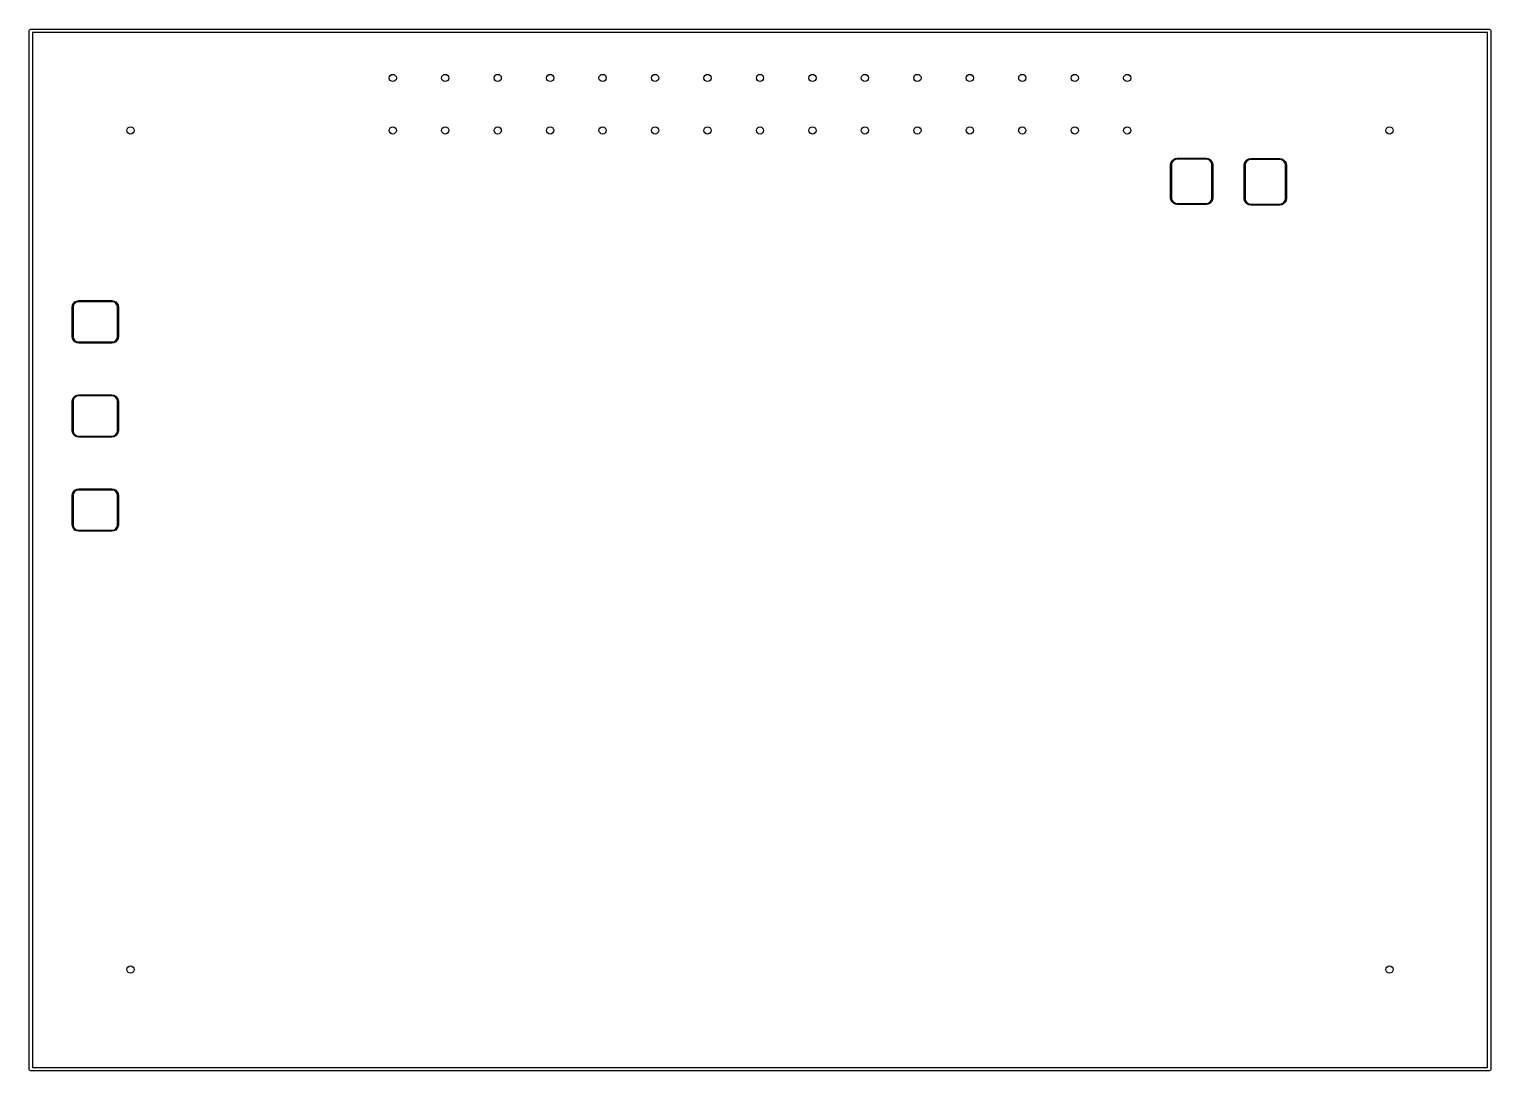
# Model space of a CAD drawing. Extents: x 0.21 to 2.99, y 0.21 to 2.19.
import ezdxf

# ---------------------------------------------------------------- set-up
doc = ezdxf.new("R2010")
doc.units = 0
doc.header["$MEASUREMENT"] = 0
doc.layers.add('BLACK', color=7, linetype='CONTINUOUS')

msp = doc.modelspace()

# ---------------------------------------------------------------- linework, layer by layer
at = {"layer": 'BLACK', "linetype": 'CONTINUOUS'}
for p, q in [((0.207, 2.19), (0.2071, 2.1906)), ((0.207, 0.21), (0.207, 2.19)), ((0.2071, 2.1906), (0.2075, 2.1916)), ((0.2075, 2.1916), (0.2084, 2.1925)), ((0.2084, 2.1925), (0.2094, 2.1929)), ((0.2094, 2.1929), (0.21, 2.193)), ((0.21, 2.193), (2.99, 2.193)), ((0.213, 2.187), (0.213, 0.213)), ((2.987, 2.187), (0.213, 2.187)), ((2.987, 0.213), (2.987, 2.187)), ((2.99, 2.193), (2.9906, 2.1929)), ((2.9906, 2.1929), (2.9916, 2.1925)), ((2.9916, 2.1925), (2.9925, 2.1916)), ((2.9925, 2.1916), (2.9929, 2.1906)), ((2.9929, 2.1906), (2.993, 2.19)), ((2.993, 2.19), (2.993, 0.21)), ((2.3826, 1.9344), (2.3833, 1.9384)), ((2.3826, 1.8714), (2.3826, 1.9344)), ((2.3833, 1.9384), (2.3851, 1.9419)), ((2.3857, 1.9394), (2.3846, 1.9361)), ((2.3846, 1.9361), (2.3846, 1.9344)), ((2.3846, 1.9344), (2.3846, 1.8714)), ((2.3851, 1.9419), (2.3879, 1.9448)), ((2.3877, 1.9422), (2.3857, 1.9394)), ((2.3905, 1.9442), (2.3877, 1.9422)), ((2.3879, 1.9448), (2.3915, 1.9466)), ((2.3937, 1.9452), (2.3905, 1.9442)), ((2.3915, 1.9466), (2.3954, 1.9472)), ((2.3954, 1.9452), (2.3937, 1.9452)), ((2.3954, 1.9472), (2.4506, 1.9472)), ((2.4506, 1.9452), (2.3954, 1.9452)), ((2.4506, 1.9472), (2.4545, 1.9466)), ((2.4523, 1.9452), (2.4506, 1.9452)), ((2.4555, 1.9442), (2.4523, 1.9452)), ((2.4545, 1.9466), (2.4581, 1.9448)), ((2.4583, 1.9422), (2.4555, 1.9442)), ((2.4581, 1.9448), (2.4609, 1.9419)), ((2.4603, 1.9394), (2.4583, 1.9422)), ((2.4614, 1.9361), (2.4603, 1.9394)), ((2.4609, 1.9419), (2.4627, 1.9384)), ((2.4614, 1.9344), (2.4614, 1.9361)), ((2.4614, 1.8714), (2.4614, 1.9344)), ((2.4627, 1.9384), (2.4634, 1.9344)), ((2.4634, 1.9344), (2.4634, 1.8714)), ((2.5226, 1.9335), (2.5233, 1.9375)), ((2.5226, 1.8705), (2.5226, 1.9335)), ((2.5233, 1.9375), (2.5251, 1.941)), ((2.5257, 1.9385), (2.5246, 1.9352)), ((2.5246, 1.9352), (2.5246, 1.9335)), ((2.5246, 1.9335), (2.5246, 1.8705)), ((2.5251, 1.941), (2.5279, 1.9438)), ((2.5277, 1.9412), (2.5257, 1.9385)), ((2.5305, 1.9433), (2.5277, 1.9412)), ((2.5279, 1.9438), (2.5315, 1.9457)), ((2.5337, 1.9443), (2.5305, 1.9433)), ((2.5315, 1.9457), (2.5354, 1.9463)), ((2.5354, 1.9443), (2.5337, 1.9443)), ((2.5354, 1.9463), (2.5906, 1.9463)), ((2.5906, 1.9443), (2.5354, 1.9443)), ((2.5906, 1.9463), (2.5945, 1.9457)), ((2.5923, 1.9443), (2.5906, 1.9443)), ((2.5955, 1.9433), (2.5923, 1.9443)), ((2.5945, 1.9457), (2.5981, 1.9438)), ((2.5983, 1.9412), (2.5955, 1.9433)), ((2.5981, 1.9438), (2.6009, 1.941)), ((2.6003, 1.9385), (2.5983, 1.9412)), ((2.6014, 1.9352), (2.6003, 1.9385)), ((2.6009, 1.941), (2.6027, 1.9375)), ((2.6014, 1.9335), (2.6014, 1.9352)), ((2.6014, 1.8705), (2.6014, 1.9335)), ((2.6027, 1.9375), (2.6034, 1.9335)), ((2.6034, 1.9335), (2.6034, 1.8705)), ((2.3833, 1.8675), (2.3826, 1.8714)), ((2.3851, 1.8639), (2.3833, 1.8675)), ((2.3846, 1.8714), (2.3846, 1.8697)), ((2.3846, 1.8697), (2.3857, 1.8665)), ((2.4603, 1.8665), (2.4614, 1.8697)), ((2.4627, 1.8675), (2.4609, 1.8639)), ((2.4614, 1.8697), (2.4614, 1.8714)), ((2.4634, 1.8714), (2.4627, 1.8675)), ((2.5233, 1.8665), (2.5226, 1.8705)), ((2.5246, 1.8705), (2.5246, 1.8688)), ((2.5246, 1.8688), (2.5257, 1.8655)), ((2.6003, 1.8655), (2.6014, 1.8688)), ((2.6014, 1.8688), (2.6014, 1.8705)), ((2.6034, 1.8705), (2.6027, 1.8665)), ((2.3879, 1.8611), (2.3851, 1.8639)), ((2.3857, 1.8665), (2.3877, 1.8637)), ((2.3877, 1.8637), (2.3905, 1.8617)), ((2.3915, 1.8593), (2.3879, 1.8611)), ((2.3905, 1.8617), (2.3937, 1.8606)), ((2.3954, 1.8586), (2.3915, 1.8593)), ((2.3937, 1.8606), (2.3954, 1.8606)), ((2.3954, 1.8606), (2.4506, 1.8606)), ((2.4506, 1.8586), (2.3954, 1.8586)), ((2.4506, 1.8606), (2.4523, 1.8606)), ((2.4545, 1.8593), (2.4506, 1.8586)), ((2.4523, 1.8606), (2.4555, 1.8617)), ((2.4581, 1.8611), (2.4545, 1.8593)), ((2.4555, 1.8617), (2.4583, 1.8637)), ((2.4609, 1.8639), (2.4581, 1.8611)), ((2.4583, 1.8637), (2.4603, 1.8665)), ((2.5251, 1.863), (2.5233, 1.8665)), ((2.5279, 1.8602), (2.5251, 1.863)), ((2.5257, 1.8655), (2.5277, 1.8628)), ((2.5277, 1.8628), (2.5305, 1.8607)), ((2.5315, 1.8583), (2.5279, 1.8602)), ((2.5305, 1.8607), (2.5337, 1.8597)), ((2.5354, 1.8577), (2.5315, 1.8583)), ((2.5337, 1.8597), (2.5354, 1.8597)), ((2.5354, 1.8597), (2.5906, 1.8597)), ((2.5906, 1.8577), (2.5354, 1.8577)), ((2.5906, 1.8597), (2.5923, 1.8597)), ((2.5945, 1.8583), (2.5906, 1.8577)), ((2.5923, 1.8597), (2.5955, 1.8607)), ((2.5981, 1.8602), (2.5945, 1.8583)), ((2.5955, 1.8607), (2.5983, 1.8628)), ((2.6009, 1.863), (2.5981, 1.8602)), ((2.5983, 1.8628), (2.6003, 1.8655)), ((2.6027, 1.8665), (2.6009, 1.863)), ((0.2912, 1.6701), (0.294, 1.6729)), ((0.2965, 1.6723), (0.2938, 1.6703)), ((0.294, 1.6729), (0.2975, 1.6747)), ((0.2998, 1.6734), (0.2965, 1.6723)), ((0.2975, 1.6747), (0.3015, 1.6754)), ((0.3015, 1.6734), (0.2998, 1.6734)), ((0.3015, 1.6754), (0.3645, 1.6754)), ((0.3645, 1.6734), (0.3015, 1.6734)), ((0.3645, 1.6754), (0.3685, 1.6747)), ((0.3662, 1.6734), (0.3645, 1.6734)), ((0.3695, 1.6723), (0.3662, 1.6734)), ((0.3685, 1.6747), (0.372, 1.6729)), ((0.3722, 1.6703), (0.3695, 1.6723)), ((0.372, 1.6729), (0.3748, 1.6701)), ((0.2887, 1.6626), (0.2893, 1.6665)), ((0.2887, 1.6074), (0.2887, 1.6626)), ((0.2893, 1.6665), (0.2912, 1.6701)), ((0.2917, 1.6675), (0.2907, 1.6643)), ((0.2907, 1.6643), (0.2907, 1.6626)), ((0.2907, 1.6626), (0.2907, 1.6074)), ((0.2938, 1.6703), (0.2917, 1.6675)), ((0.3743, 1.6675), (0.3722, 1.6703)), ((0.3753, 1.6643), (0.3743, 1.6675)), ((0.3748, 1.6701), (0.3767, 1.6665)), ((0.3753, 1.6626), (0.3753, 1.6643)), ((0.3753, 1.6074), (0.3753, 1.6626)), ((0.3767, 1.6665), (0.3773, 1.6626)), ((0.3773, 1.6626), (0.3773, 1.6074)), ((0.2893, 1.6035), (0.2887, 1.6074)), ((0.2912, 1.5999), (0.2893, 1.6035)), ((0.2907, 1.6074), (0.2907, 1.6057)), ((0.2907, 1.6057), (0.2917, 1.6025)), ((0.294, 1.5971), (0.2912, 1.5999)), ((0.2917, 1.6025), (0.2938, 1.5997)), ((0.2938, 1.5997), (0.2965, 1.5977)), ((0.2975, 1.5953), (0.294, 1.5971)), ((0.2965, 1.5977), (0.2998, 1.5966)), ((0.3015, 1.5946), (0.2975, 1.5953)), ((0.2998, 1.5966), (0.3015, 1.5966)), ((0.3015, 1.5966), (0.3645, 1.5966)), ((0.3645, 1.5946), (0.3015, 1.5946)), ((0.3645, 1.5966), (0.3662, 1.5966)), ((0.3685, 1.5953), (0.3645, 1.5946)), ((0.3662, 1.5966), (0.3695, 1.5977)), ((0.372, 1.5971), (0.3685, 1.5953)), ((0.3695, 1.5977), (0.3722, 1.5997)), ((0.3748, 1.5999), (0.372, 1.5971)), ((0.3722, 1.5997), (0.3743, 1.6025)), ((0.3743, 1.6025), (0.3753, 1.6057)), ((0.3767, 1.6035), (0.3748, 1.5999)), ((0.3753, 1.6057), (0.3753, 1.6074)), ((0.3773, 1.6074), (0.3767, 1.6035)), ((0.2887, 1.4831), (0.2893, 1.487)), ((0.2887, 1.4279), (0.2887, 1.4831)), ((0.2893, 1.487), (0.2912, 1.4906)), ((0.2917, 1.488), (0.2907, 1.4848)), ((0.2907, 1.4848), (0.2907, 1.4831)), ((0.2907, 1.4831), (0.2907, 1.4279)), ((0.2912, 1.4906), (0.294, 1.4934)), ((0.2938, 1.4908), (0.2917, 1.488)), ((0.2965, 1.4928), (0.2938, 1.4908)), ((0.294, 1.4934), (0.2975, 1.4952)), ((0.2998, 1.4939), (0.2965, 1.4928)), ((0.2975, 1.4952), (0.3015, 1.4959)), ((0.3015, 1.4939), (0.2998, 1.4939)), ((0.3015, 1.4959), (0.3645, 1.4959)), ((0.3645, 1.4939), (0.3015, 1.4939)), ((0.3645, 1.4959), (0.3685, 1.4952)), ((0.3662, 1.4939), (0.3645, 1.4939)), ((0.3695, 1.4928), (0.3662, 1.4939)), ((0.3685, 1.4952), (0.372, 1.4934)), ((0.3722, 1.4908), (0.3695, 1.4928)), ((0.372, 1.4934), (0.3748, 1.4906)), ((0.3743, 1.488), (0.3722, 1.4908)), ((0.3753, 1.4848), (0.3743, 1.488)), ((0.3748, 1.4906), (0.3767, 1.487)), ((0.3753, 1.4831), (0.3753, 1.4848)), ((0.3753, 1.4279), (0.3753, 1.4831)), ((0.3767, 1.487), (0.3773, 1.4831)), ((0.3773, 1.4831), (0.3773, 1.4279)), ((0.2893, 1.424), (0.2887, 1.4279)), ((0.2912, 1.4204), (0.2893, 1.424)), ((0.2907, 1.4279), (0.2907, 1.4262)), ((0.2907, 1.4262), (0.2917, 1.423)), ((0.2917, 1.423), (0.2938, 1.4202)), ((0.3722, 1.4202), (0.3743, 1.423)), ((0.3743, 1.423), (0.3753, 1.4262)), ((0.3767, 1.424), (0.3748, 1.4204)), ((0.3753, 1.4262), (0.3753, 1.4279)), ((0.3773, 1.4279), (0.3767, 1.424)), ((0.294, 1.4176), (0.2912, 1.4204)), ((0.2938, 1.4202), (0.2965, 1.4182)), ((0.2975, 1.4158), (0.294, 1.4176)), ((0.2965, 1.4182), (0.2998, 1.4171)), ((0.3015, 1.4151), (0.2975, 1.4158)), ((0.2998, 1.4171), (0.3015, 1.4171)), ((0.3015, 1.4171), (0.3645, 1.4171)), ((0.3645, 1.4151), (0.3015, 1.4151)), ((0.3645, 1.4171), (0.3662, 1.4171)), ((0.3685, 1.4158), (0.3645, 1.4151)), ((0.3662, 1.4171), (0.3695, 1.4182)), ((0.372, 1.4176), (0.3685, 1.4158)), ((0.3695, 1.4182), (0.3722, 1.4202)), ((0.3748, 1.4204), (0.372, 1.4176)), ((0.2893, 1.3075), (0.2912, 1.3111)), ((0.2912, 1.3111), (0.294, 1.3139)), ((0.2938, 1.3113), (0.2917, 1.3085)), ((0.2965, 1.3133), (0.2938, 1.3113)), ((0.294, 1.3139), (0.2975, 1.3157)), ((0.2998, 1.3144), (0.2965, 1.3133)), ((0.2975, 1.3157), (0.3015, 1.3164)), ((0.3015, 1.3144), (0.2998, 1.3144)), ((0.3015, 1.3164), (0.3645, 1.3164)), ((0.3645, 1.3144), (0.3015, 1.3144)), ((0.3645, 1.3164), (0.3685, 1.3157)), ((0.3662, 1.3144), (0.3645, 1.3144)), ((0.3695, 1.3133), (0.3662, 1.3144)), ((0.3685, 1.3157), (0.372, 1.3139)), ((0.3722, 1.3113), (0.3695, 1.3133)), ((0.372, 1.3139), (0.3748, 1.3111)), ((0.3743, 1.3085), (0.3722, 1.3113)), ((0.3748, 1.3111), (0.3767, 1.3075)), ((0.2887, 1.3036), (0.2893, 1.3075)), ((0.2887, 1.2484), (0.2887, 1.3036)), ((0.2917, 1.3085), (0.2907, 1.3053)), ((0.2907, 1.3053), (0.2907, 1.3036)), ((0.2907, 1.3036), (0.2907, 1.2484)), ((0.3753, 1.3053), (0.3743, 1.3085)), ((0.3753, 1.3036), (0.3753, 1.3053)), ((0.3753, 1.2484), (0.3753, 1.3036)), ((0.3767, 1.3075), (0.3773, 1.3036)), ((0.3773, 1.3036), (0.3773, 1.2484)), ((0.2893, 1.2445), (0.2887, 1.2484)), ((0.2912, 1.2409), (0.2893, 1.2445)), ((0.2907, 1.2484), (0.2907, 1.2467)), ((0.2907, 1.2467), (0.2917, 1.2435)), ((0.294, 1.2381), (0.2912, 1.2409)), ((0.2917, 1.2435), (0.2938, 1.2407)), ((0.2938, 1.2407), (0.2965, 1.2387)), ((0.2975, 1.2363), (0.294, 1.2381)), ((0.2965, 1.2387), (0.2998, 1.2376)), ((0.3015, 1.2356), (0.2975, 1.2363)), ((0.2998, 1.2376), (0.3015, 1.2376)), ((0.3015, 1.2376), (0.3645, 1.2376)), ((0.3645, 1.2356), (0.3015, 1.2356)), ((0.3645, 1.2376), (0.3662, 1.2376)), ((0.3685, 1.2363), (0.3645, 1.2356)), ((0.3662, 1.2376), (0.3695, 1.2387)), ((0.372, 1.2381), (0.3685, 1.2363)), ((0.3695, 1.2387), (0.3722, 1.2407)), ((0.3748, 1.2409), (0.372, 1.2381)), ((0.3722, 1.2407), (0.3743, 1.2435)), ((0.3743, 1.2435), (0.3753, 1.2467)), ((0.3767, 1.2445), (0.3748, 1.2409)), ((0.3753, 1.2467), (0.3753, 1.2484)), ((0.3773, 1.2484), (0.3767, 1.2445)), ((0.2071, 0.2094), (0.207, 0.21)), ((0.2075, 0.2084), (0.2071, 0.2094)), ((0.2084, 0.2075), (0.2075, 0.2084)), ((0.2094, 0.2071), (0.2084, 0.2075)), ((0.21, 0.207), (0.2094, 0.2071)), ((2.99, 0.207), (0.21, 0.207)), ((0.213, 0.213), (2.987, 0.213)), ((2.9906, 0.2071), (2.99, 0.207)), ((2.9916, 0.2075), (2.9906, 0.2071)), ((2.9925, 0.2084), (2.9916, 0.2075)), ((2.9929, 0.2094), (2.9925, 0.2084)), ((2.993, 0.21), (2.9929, 0.2094))]:
    msp.add_line(p, q, dxfattribs=at)
at = {"layer": 'BLACK'}
for centre in [(0.9, 2.1), (0.9, 2.1), (1, 2.1), (1, 2.1), (1.1, 2.1), (1.1, 2.1), (1.2, 2.1), (1.2, 2.1), (1.3, 2.1), (1.3, 2.1), (1.4, 2.1), (1.4, 2.1), (1.5, 2.1), (1.5, 2.1), (1.6, 2.1), (1.6, 2.1), (1.7, 2.1), (1.7, 2.1), (1.8, 2.1), (1.8, 2.1), (1.9, 2.1), (1.9, 2.1), (2, 2.1), (2, 2.1), (2.1, 2.1), (2.1, 2.1), (2.2, 2.1), (2.2, 2.1), (2.3, 2.1), (2.3, 2.1), (0.4, 2), (0.4, 2), (0.9, 2), (0.9, 2), (1, 2), (1, 2), (1.1, 2), (1.1, 2), (1.2, 2), (1.2, 2), (1.3, 2), (1.3, 2), (1.4, 2), (1.4, 2), (1.5, 2), (1.5, 2), (1.6, 2), (1.6, 2), (1.7, 2), (1.7, 2), (1.8, 2), (1.8, 2), (1.9, 2), (1.9, 2), (2, 2), (2, 2), (2.1, 2), (2.1, 2), (2.2, 2), (2.2, 2), (2.3, 2), (2.3, 2), (2.8, 2), (2.8, 2), (0.4, 0.4), (0.4, 0.4), (2.8, 0.4), (2.8, 0.4)]:
    msp.add_circle(centre, 0.00689, dxfattribs=at)

doc.saveas('drawing.dxf')
